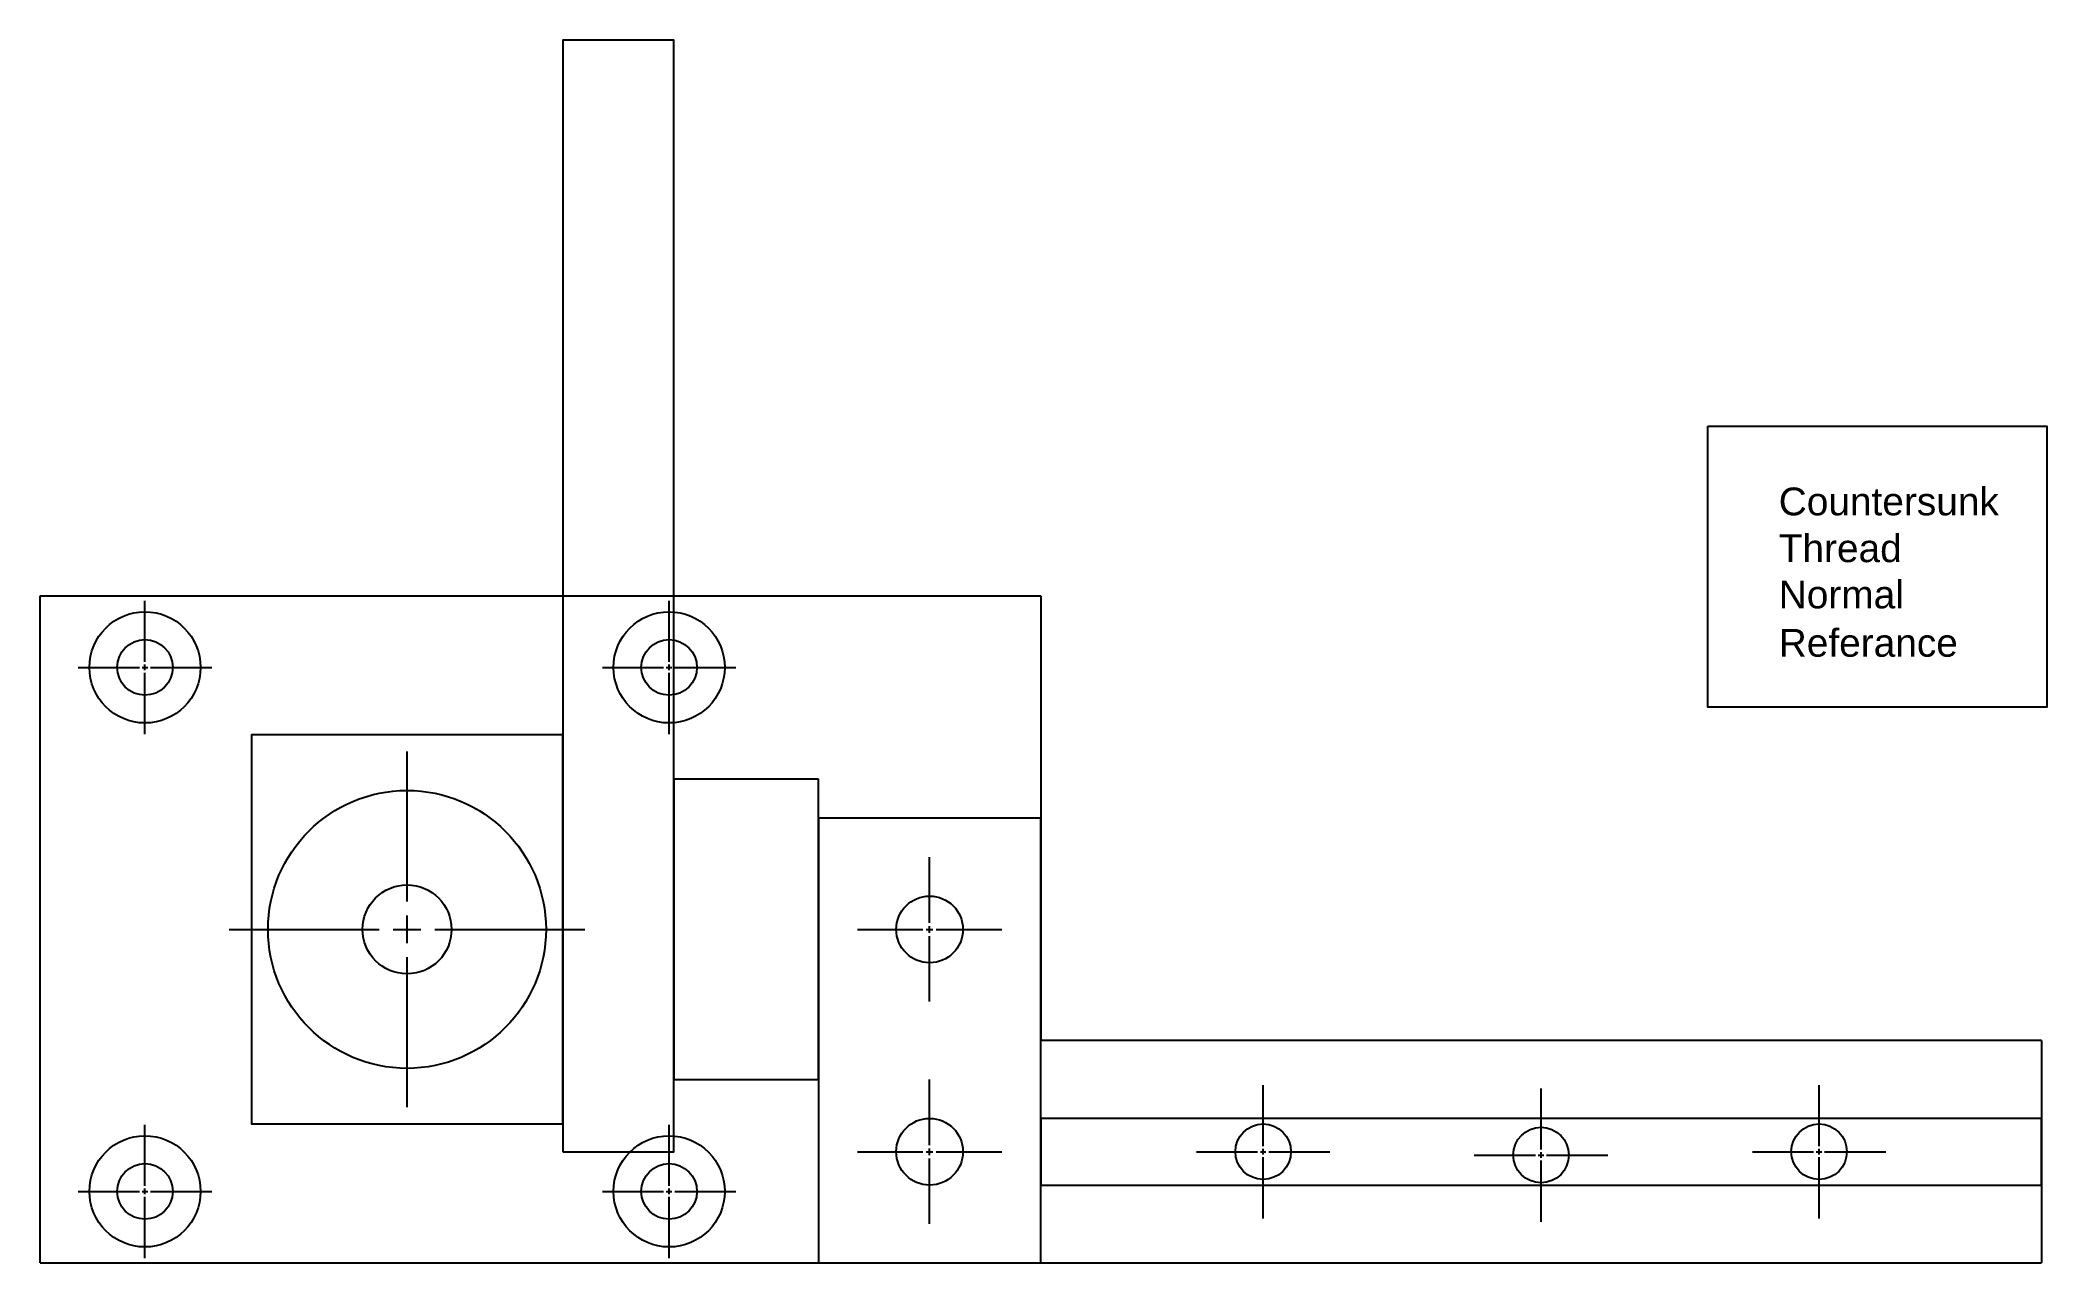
# Model space of a CAD drawing. Header units: millimetres. Extents: x 0 to 180, y 0 to 110.
import ezdxf

# ---------------------------------------------------------------- set-up
doc = ezdxf.new("R2010")
doc.units = ezdxf.units.MM
doc.linetypes.add('CENTER2', pattern=[28.575, 19.05, -3.175, 3.175, -3.175])
doc.styles.get("Standard").update_dxf_attribs({"font": 'arial.ttf'})

# ---------------------------------------------------------------- blocks, each defined once
blk = doc.blocks.new('*U26')
at = {"color": 0, "linetype": 'CENTER2', "transparency": 16777216}
for p, q in [((0, 0.5), (0, 6)), ((-6, 0), (-0.5, 0)), ((0.5, 0), (6, 0)), ((0, -6), (0, -0.5))]:
    blk.add_line(p, q, dxfattribs=at)
at = {"color": 0, "linetype": 'Continuous', "transparency": 16777216}
for p, q in [((-0.25, 0), (0.25, 0)), ((0, -0.25), (0, 0.25))]:
    blk.add_line(p, q, dxfattribs=at)
blk = doc.blocks.new('*U28')
at = {"color": 0, "linetype": 'CENTER2', "transparency": 16777216}
for p, q in [((0, 0.5), (0, 6)), ((-6, 0), (-0.5, 0)), ((0.5, 0), (6, 0)), ((0, -6), (0, -0.5))]:
    blk.add_line(p, q, dxfattribs=at)
at = {"color": 0, "linetype": 'Continuous', "transparency": 16777216}
for p, q in [((-0.25, 0), (0.25, 0)), ((0, -0.25), (0, 0.25))]:
    blk.add_line(p, q, dxfattribs=at)
blk = doc.blocks.new('*U29')
at = {"color": 0, "linetype": 'CENTER2', "transparency": 16777216}
for p, q in [((0, 0.5), (0, 6)), ((-6, 0), (-0.5, 0)), ((0.5, 0), (6, 0)), ((0, -6), (0, -0.5))]:
    blk.add_line(p, q, dxfattribs=at)
at = {"color": 0, "linetype": 'Continuous', "transparency": 16777216}
for p, q in [((-0.25, 0), (0.25, 0)), ((0, -0.25), (0, 0.25))]:
    blk.add_line(p, q, dxfattribs=at)
blk = doc.blocks.new('*U30')
at = {"color": 0, "linetype": 'CENTER2', "transparency": 16777216}
for p, q in [((0, 0.5), (0, 6)), ((-6, 0), (-0.5, 0)), ((0.5, 0), (6, 0)), ((0, -6), (0, -0.5))]:
    blk.add_line(p, q, dxfattribs=at)
at = {"color": 0, "linetype": 'Continuous', "transparency": 16777216}
for p, q in [((-0.25, 0), (0.25, 0)), ((0, -0.25), (0, 0.25))]:
    blk.add_line(p, q, dxfattribs=at)
blk = doc.blocks.new('*U31')
at = {"color": 0, "linetype": 'CENTER2', "transparency": 16777216}
for p, q in [((0, 0.6), (0, 6.5)), ((-6.5, 0), (-0.6, 0)), ((0.6, 0), (6.5, 0)), ((0, -6.5), (0, -0.6))]:
    blk.add_line(p, q, dxfattribs=at)
at = {"color": 0, "linetype": 'Continuous', "transparency": 16777216}
for p, q in [((-0.3, 0), (0.3, 0)), ((0, -0.3), (0, 0.3))]:
    blk.add_line(p, q, dxfattribs=at)
blk = doc.blocks.new('*U32')
at = {"color": 0, "linetype": 'CENTER2', "transparency": 16777216}
for p, q in [((0, 0.6), (0, 6.5)), ((-6.5, 0), (-0.6, 0)), ((0.6, 0), (6.5, 0)), ((0, -6.5), (0, -0.6))]:
    blk.add_line(p, q, dxfattribs=at)
at = {"color": 0, "linetype": 'Continuous', "transparency": 16777216}
for p, q in [((-0.3, 0), (0.3, 0)), ((0, -0.3), (0, 0.3))]:
    blk.add_line(p, q, dxfattribs=at)
blk = doc.blocks.new('*U33')
at = {"color": 0, "linetype": 'CENTER2', "transparency": 16777216}
for p, q in [((0, 0.5), (0, 6)), ((-6, 0), (-0.5, 0)), ((0.5, 0), (6, 0)), ((0, -6), (0, -0.5))]:
    blk.add_line(p, q, dxfattribs=at)
at = {"color": 0, "linetype": 'Continuous', "transparency": 16777216}
for p, q in [((-0.25, 0), (0.25, 0)), ((0, -0.25), (0, 0.25))]:
    blk.add_line(p, q, dxfattribs=at)
blk = doc.blocks.new('*U34')
at = {"color": 0, "linetype": 'CENTER2', "transparency": 16777216}
for p, q in [((0, 0.5), (0, 6)), ((-6, 0), (-0.5, 0)), ((0.5, 0), (6, 0)), ((0, -6), (0, -0.5))]:
    blk.add_line(p, q, dxfattribs=at)
at = {"color": 0, "linetype": 'Continuous', "transparency": 16777216}
for p, q in [((-0.25, 0), (0.25, 0)), ((0, -0.25), (0, 0.25))]:
    blk.add_line(p, q, dxfattribs=at)
blk = doc.blocks.new('*U35')
at = {"color": 0, "linetype": 'CENTER2', "transparency": 16777216}
for p, q in [((0, 0.5), (0, 6)), ((-6, 0), (-0.5, 0)), ((0.5, 0), (6, 0)), ((0, -6), (0, -0.5))]:
    blk.add_line(p, q, dxfattribs=at)
at = {"color": 0, "linetype": 'Continuous', "transparency": 16777216}
for p, q in [((-0.25, 0), (0.25, 0)), ((0, -0.25), (0, 0.25))]:
    blk.add_line(p, q, dxfattribs=at)
blk = doc.blocks.new('*U36')
at = {"color": 0, "linetype": 'CENTER2', "transparency": 16777216}
for p, q in [((0, 2.5), (0, 16)), ((-16, 0), (-2.5, 0)), ((2.5, 0), (16, 0)), ((0, -16), (0, -2.5))]:
    blk.add_line(p, q, dxfattribs=at)
at = {"color": 0, "linetype": 'Continuous', "transparency": 16777216}
for p, q in [((-1.25, 0), (1.25, 0)), ((0, -1.25), (0, 1.25))]:
    blk.add_line(p, q, dxfattribs=at)

msp = doc.modelspace()

# ---------------------------------------------------------------- linework, layer by layer
for p, q in [((0, 0), (0, 60)), ((0, 60), (90, 60)), ((90, 60), (90, 20)), ((180, 20), (90, 20)), ((0, 0), (180, 0))]:
    msp.add_line(p, q)
at = {"color": 251, "true_color": 0x636466}
msp.add_line((47, 30), (47, 47.5), dxfattribs=at)
at = {"color": 7}
msp.add_line((180, 20), (180, 0), dxfattribs=at)
at = {"color": 114, "true_color": 0x139b48}
for points in [[(47, 10), (57, 10), (57, 110), (47, 110)], [(47, 47.5), (19, 47.5), (19, 12.5), (47, 12.5)], [(70, 43.5), (57, 43.5), (57, 16.5), (70, 16.5)], [(70, 0), (90, 0), (90, 40), (70, 40)], [(90, 7), (180, 7), (180, 13), (90, 13)]]:
    msp.add_lwpolyline(points, close=True, dxfattribs=at)
msp.add_lwpolyline([(150, 75.28), (180.49, 75.28), (180.49, 50), (150, 50)], close=True)
for centre, radius in [((9.43, 53.57), 5), ((56.57, 53.57), 5), ((33, 30), 4), ((9.43, 6.43), 5), ((56.57, 6.43), 5)]:
    msp.add_circle(centre, radius, dxfattribs=at)
for centre, radius in [((9.43, 53.57), 2.5), ((56.57, 53.57), 2.5), ((80, 30), 3), ((80, 10), 3), ((9.43, 6.43), 2.5), ((56.57, 6.43), 2.5)]:
    msp.add_circle(centre, radius)
at = {"color": 7}
msp.add_circle((33, 30), 12.5, dxfattribs=at)
at = {"color": 0}
for centre in [(110, 10), (134.99, 9.7), (160, 10)]:
    msp.add_circle(centre, 2.5, dxfattribs=at)

# ---------------------------------------------------------------- block references
at = {"color": 7, "linetype": 'CENTER2'}
for name, p in [('*U26', (9.43, 53.57)), ('*U30', (56.57, 53.57)), ('*U36', (33, 30)), ('*U31', (80, 30)), ('*U32', (80, 10)), ('*U33', (110, 10)), ('*U34', (134.99, 9.7)), ('*U35', (160, 10)), ('*U28', (9.43, 6.43)), ('*U29', (56.57, 6.43))]:
    msp.add_blockref(name, p, dxfattribs=at)

# ---------------------------------------------------------------- texts
at = {"color": 242, "true_color": 0xcd2027, "insert": (156.37, 69.75), "char_height": 2.5, "attachment_point": 1}
msp.add_mtext_dynamic_manual_height_columns('Countersunk', width=37.5204, gutter_width=12.5, heights=[0], dxfattribs=at)
at = {"color": 61, "true_color": 0xe5e878, "insert": (156.37, 65.54), "char_height": 2.5, "attachment_point": 1}
msp.add_mtext_dynamic_manual_height_columns('Thread', width=30.3178, gutter_width=12.5, heights=[0], dxfattribs=at)
at = {"insert": (156.37, 61.38), "char_height": 2.5, "attachment_point": 1}
msp.add_mtext_dynamic_manual_height_columns('Normal', width=23.7839, gutter_width=12.5, heights=[0], dxfattribs=at)
at = {"color": 114, "true_color": 0x139b48, "insert": (156.37, 57.03), "char_height": 2.5, "attachment_point": 1}
msp.add_mtext_dynamic_manual_height_columns('Referance', width=33.6665, gutter_width=12.5, heights=[0], dxfattribs=at)

doc.saveas('drawing.dxf')
